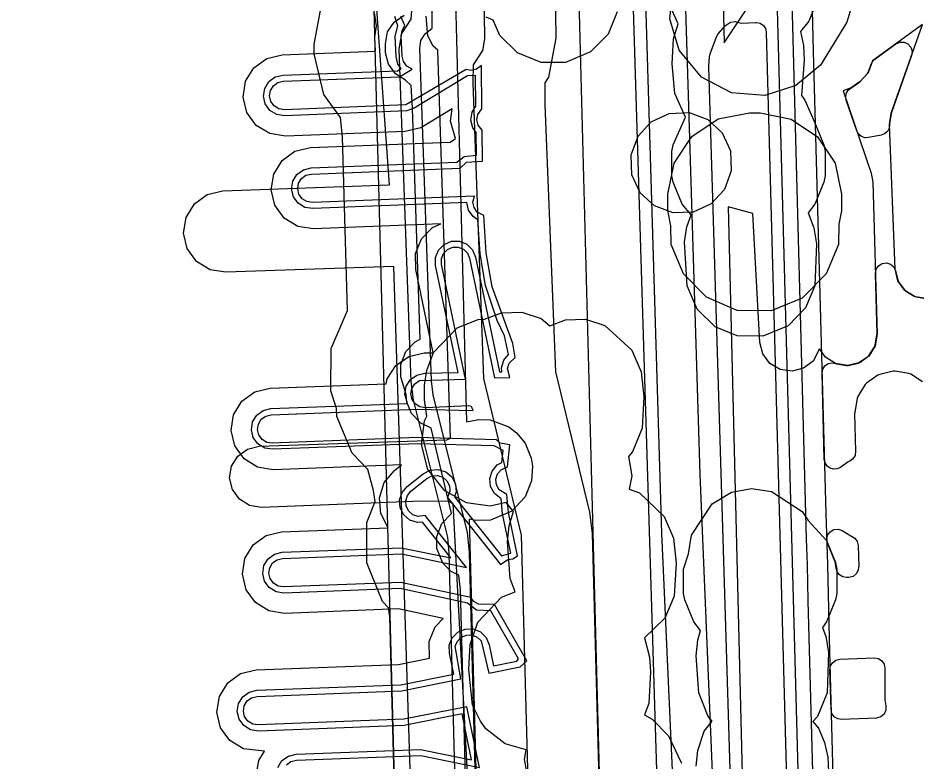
# Model space of a CAD drawing. Header units: metres. Extents: x 17722 to 17999, y 13535 to 15917.
# Drawn here: x 17753.23 to 17797.37, y 15705.06 to 15741.59 of the extents above; entities that cross this region are included whole.
import ezdxf

# ---------------------------------------------------------------- set-up
doc = ezdxf.new("R2010")
doc.units = ezdxf.units.M
for name, color, linetype in [('AI_GREENING_ALLOWED_ZONE', 4, 'Continuous'), ('AI_GREENING_EXCLUSIONS', 1, 'Continuous'), ('AI_GREENING_LAWN', 82, 'Continuous')]:
    doc.layers.add(name, color=color, linetype=linetype)

msp = doc.modelspace()

# ---------------------------------------------------------------- linework, layer by layer
at = {"layer": 'AI_GREENING_ALLOWED_ZONE'}
for points in [[(17793.9, 15737.561), (17793.873, 15737.736), (17793.909, 15737.909), (17794.003, 15738.06), (17794.144, 15738.167), (17794.17, 15738.181), (17794.561, 15738.448), (17794.603, 15738.485), (17794.945, 15738.857), (17794.997, 15738.944), (17795.129, 15739.33), (17795.199, 15739.465), (17795.307, 15739.572), (17796.336, 15740.323), (17796.528, 15740.409), (17796.738, 15740.408), (17796.929, 15740.321), (17797.068, 15740.163), (17797.129, 15739.962), (17797.103, 15739.754), (17796.114, 15736.945), (17796.102, 15736.899), (17796.025, 15736.389), (17796.022, 15736.318), (17796.018, 15736.318), (17795.998, 15736.177), (17795.916, 15736.022), (17795.784, 15735.905), (17795.62, 15735.841), (17794.991, 15735.716), (17794.812, 15735.713), (17794.644, 15735.773), (17794.507, 15735.888), (17794.42, 15736.044), (17793.9, 15737.561)], [(17792.94, 15715.979), (17792.979, 15716.189), (17793.102, 15716.364), (17793.286, 15716.472), (17793.499, 15716.492), (17793.701, 15716.422), (17794.128, 15716.159), (17794.156, 15716.149), (17794.324, 15716.046), (17794.438, 15715.885), (17794.482, 15715.693), (17794.51, 15714.643), (17794.505, 15714.643), (17794.491, 15714.477), (17794.393, 15714.297), (17794.23, 15714.17), (17794.031, 15714.12), (17793.916, 15714.116), (17793.729, 15714.145), (17793.566, 15714.241), (17793.451, 15714.391), (17793.399, 15714.573), (17793.378, 15714.81), (17793.36, 15714.884), (17792.978, 15715.796), (17792.94, 15715.973), (17792.94, 15715.979)], [(17793.673, 15707.145), (17793.479, 15707.176), (17793.312, 15707.28), (17793.197, 15707.44), (17793.153, 15707.631), (17793.1, 15709.587), (17793.133, 15709.778), (17793.235, 15709.943), (17793.393, 15710.056), (17793.581, 15710.1), (17795.281, 15710.165), (17795.479, 15710.133), (17795.647, 15710.026), (17795.761, 15709.862), (17795.801, 15709.666), (17795.801, 15708.07), (17795.806, 15708.016), (17795.849, 15707.822), (17795.849, 15707.605), (17795.757, 15707.409), (17795.591, 15707.27), (17795.381, 15707.214), (17793.673, 15707.145)]]:
    msp.add_lwpolyline(points, close=True, dxfattribs=at)
msp.add_lwpolyline([(17797.643, 15723.732), (17797.066, 15724.095), (17796.976, 15724.13), (17796.304, 15724.245), (17796.207, 15724.243), (17795.542, 15724.092), (17795.454, 15724.053), (17794.898, 15723.659), (17794.831, 15723.589), (17794.467, 15723.012), (17794.433, 15722.922), (17794.313, 15722.225), (17794.31, 15722.177), (17794.36, 15720.302), (17794.328, 15720.111), (17794.226, 15719.947), (17794.069, 15719.834), (17793.989, 15719.797), (17793.615, 15719.526), (17793.615, 15719.526), (17793.453, 15719.449), (17793.274, 15719.433), (17793.101, 15719.483), (17792.956, 15719.59), (17792.859, 15719.741), (17792.822, 15719.918), (17792.708, 15724.148), (17792.741, 15724.341), (17792.845, 15724.506), (17793.004, 15724.618), (17793.194, 15724.662), (17793.386, 15724.629), (17793.425, 15724.614), (17793.905, 15724.532), (17794.001, 15724.535), (17794.476, 15724.643), (17794.564, 15724.682), (17794.962, 15724.963), (17795.028, 15725.033), (17795.287, 15725.445), (17795.322, 15725.535), (17795.408, 15726.04), (17795.412, 15726.088), (17795.331, 15729.051), (17795.369, 15729.255), (17795.487, 15729.427), (17795.664, 15729.536), (17795.87, 15729.563), (17796.069, 15729.504), (17796.228, 15729.369), (17796.317, 15729.181), (17796.426, 15728.728), (17796.466, 15728.64), (17796.753, 15728.246), (17796.823, 15728.181), (17797.238, 15727.926), (17797.329, 15727.893), (17797.81, 15727.817)], dxfattribs=at)
at = {"layer": 'AI_GREENING_EXCLUSIONS'}
for points in [[(17772.666, 15668.328), (17770.117, 15764.941), (17770.117, 15764.941), (17757.68, 15764.598), (17756.953, 15764.713), (17756.283, 15765.114), (17755.799, 15765.781), (17755.627, 15766.497), (17754.717, 15784.733), (17753.228, 15819.642)], [(17787.051, 15774.643), (17787.899, 15740.366), (17789.539, 15742.837)], [(17776.807, 15661.62), (17775.4, 15715.34), (17775.304, 15716.331), (17775.304, 15716.331), (17773.615, 15723.084), (17773.539, 15723.779), (17772.952, 15740.094), (17773.014, 15740.48), (17773.219, 15740.812), (17773.567, 15741.087), (17773.502, 15764.707)], [(17774.218, 15761.193), (17775.258, 15721.753), (17775.857, 15721.881), (17776.406, 15721.853), (17777.323, 15721.512), (17777.712, 15721.215), (17778.129, 15720.706), (17778.431, 15719.983), (17778.495, 15719.592), (17778.445, 15718.859), (17778.129, 15718.08), (17777.482, 15717.381), (17776.438, 15716.937), (17775.703, 15716.919), (17775.384, 15716.987), (17776.44, 15676.951)], [(17792.031, 15750.004), (17792.281, 15739.965), (17792.893, 15717.265), (17792.983, 15714.757), (17793.059, 15711.127), (17793.689, 15687.75)], [(17776.054, 15746.772), (17776.142, 15740.574), (17776.032, 15739.999), (17775.583, 15739.288), (17775.565, 15738.412), (17776.087, 15723.89), (17777.928, 15716.191), (17779.436, 15660.539)], [(17779.554, 15746.773), (17779.642, 15740.599), (17779.275, 15738.683), (17779.094, 15738.402), (17779.106, 15737.328), (17779.617, 15724.215), (17781.287, 15717.329), (17781.427, 15716.286), (17782.935, 15660.634)], [(17773.196, 15683.071), (17771.681, 15729.392), (17763.433, 15729.105), (17762.662, 15729.227), (17761.998, 15729.636), (17761.539, 15730.268), (17761.358, 15731.027), (17761.481, 15731.797), (17761.889, 15732.462), (17762.521, 15732.92), (17763.28, 15733.102), (17771.473, 15733.399), (17770.694, 15744.083)], [(17794.364, 15742.879), (17793.919, 15741.383), (17792.638, 15739.269), (17791.429, 15738.274), (17789.902, 15737.786), (17788.266, 15737.918), (17786.79, 15738.679), (17785.696, 15740.005), (17785.237, 15741.542), (17785.399, 15743.177)], [(17772.706, 15667.07), (17771.483, 15712.196), (17771.422, 15712.623), (17771.131, 15712.939), (17770.356, 15714.842), (17770.356, 15716.821), (17770.767, 15717.854), (17770.69, 15718.383), (17770.408, 15719.428), (17769.641, 15720.221), (17768.886, 15722.027), (17768.866, 15722.409), (17768.593, 15723.281), (17768.613, 15725.358), (17769.412, 15727.229), (17769.156, 15735.747), (17769.071, 15736.711), (17768.245, 15737.838), (17767.778, 15739.833), (17767.767, 15740.303), (17768.134, 15742.219)], [(17775.781, 15662.588), (17774.4, 15715.313), (17774.332, 15716.096), (17772.643, 15722.848), (17772.54, 15723.743), (17771.953, 15740.058), (17772.077, 15740.829), (17772.535, 15741.527), (17772.58, 15742.174)], [(17792.511, 15742.512), (17792.058, 15741.428), (17791.649, 15740.934), (17791.8, 15740.232), (17791.839, 15739.515), (17791.703, 15737.787), (17791.871, 15737.563), (17792.349, 15736.44), (17792.802, 15735.357), (17792.867, 15735.034), (17792.867, 15733.847), (17792.802, 15733.524), (17792.349, 15732.441), (17792.024, 15732.03), (17792.31, 15731.279), (17792.431, 15730.509), (17792.349, 15728.436), (17791.896, 15727.352), (17791.041, 15726.475), (17789.809, 15725.96), (17788.54, 15725.977), (17787.456, 15726.43), (17786.579, 15727.285), (17786.081, 15728.436), (17785.949, 15730.607), (17786.066, 15731.334), (17786.279, 15731.924), (17785.847, 15732.441), (17785.394, 15733.524), (17785.329, 15733.847), (17785.329, 15735.034), (17785.394, 15735.357), (17785.997, 15736.716), (17785.477, 15737.889), (17785.344, 15739.342), (17785.412, 15740.564), (17785.645, 15741.296), (17785.103, 15742.512)], [(17791.22, 15742.396), (17791.937, 15716.02), (17791.984, 15714.733), (17792.02, 15712.967), (17792.834, 15683.028)], [(17764.927, 15704.368), (17765.05, 15705.139), (17765.327, 15705.591), (17764.301, 15705.704), (17763.636, 15706.112), (17763.177, 15706.744), (17762.996, 15707.503), (17763.119, 15708.274), (17763.527, 15708.939), (17764.159, 15709.397), (17764.918, 15709.578), (17771.916, 15709.846), (17773.439, 15710.156), (17773.423, 15710.979), (17773.715, 15711.703), (17774.104, 15712.1), (17771.914, 15712.571), (17766.323, 15712.357), (17765.552, 15712.479), (17764.887, 15712.888), (17764.429, 15713.52), (17764.247, 15714.279), (17764.37, 15715.049), (17764.779, 15715.714), (17765.41, 15716.172), (17766.169, 15716.354), (17771.408, 15716.554), (17771.039, 15717.258), (17770.975, 15718.036), (17771.213, 15718.779), (17771.717, 15719.375), (17772.068, 15719.653), (17765.765, 15719.412), (17764.995, 15719.534), (17764.33, 15719.943), (17763.872, 15720.575), (17763.69, 15721.334), (17763.813, 15722.104), (17764.221, 15722.769), (17764.853, 15723.227), (17765.612, 15723.409), (17771.314, 15723.627), (17771.357, 15723.87), (17771.777, 15724.528), (17772.416, 15724.975), (17773.178, 15725.143), (17773.611, 15725.153), (17772.758, 15729.24), (17772.75, 15730.02), (17773.042, 15730.744), (17773.589, 15731.301), (17773.998, 15731.475), (17767.739, 15731.231), (17766.968, 15731.354), (17766.303, 15731.762), (17765.845, 15732.394), (17765.664, 15733.153), (17765.786, 15733.923), (17766.195, 15734.588), (17766.827, 15735.046), (17767.586, 15735.228), (17774.447, 15735.497), (17774.719, 15735.678), (17774.464, 15736.527), (17774.555, 15737.125), (17773.002, 15736.195), (17772.243, 15736.014), (17766.357, 15735.788), (17765.587, 15735.911), (17764.922, 15736.319), (17764.464, 15736.951), (17764.282, 15737.71), (17764.405, 15738.481), (17764.813, 15739.146), (17765.445, 15739.604), (17766.204, 15739.785), (17770.781, 15739.961), (17770.749, 15740.652), (17770.832, 15741.206), (17770.728, 15741.845)], [(17776.304, 15663.506), (17774.949, 15713.51), (17774.88, 15714.229), (17774.492, 15714.411), (17774.087, 15714.816), (17773.787, 15715.535), (17773.787, 15716.129), (17774.033, 15716.768), (17774.511, 15717.265), (17773.521, 15721.455), (17773.002, 15721.693), (17772.543, 15722.178), (17772.316, 15722.719), (17772.297, 15723.101), (17772.024, 15723.974), (17772.024, 15724.568), (17772.27, 15725.207), (17772.729, 15725.691), (17772.97, 15725.812), (17772.607, 15737.159), (17772.533, 15738.271), (17772.262, 15738.541), (17771.764, 15738.844), (17771.418, 15739.316), (17771.279, 15739.885), (17771.267, 15740.328), (17771.377, 15740.903), (17771.699, 15741.392), (17772.183, 15741.721)], [(17782.654, 15741.885), (17782.201, 15740.801), (17781.346, 15739.924), (17780.114, 15739.409), (17778.926, 15739.409), (17777.761, 15739.879), (17776.884, 15740.734), (17776.556, 15741.477), (17776.215, 15741.637)], [(17775.604, 15698.624), (17774.595, 15717.752), (17774.327, 15717.87), (17772.624, 15717.848), (17765.178, 15717.562), (17764.6, 15717.655), (17764.101, 15717.961), (17763.758, 15718.435), (17763.622, 15719.004), (17763.714, 15719.582), (17764.02, 15720.081), (17764.494, 15720.424), (17765.063, 15720.56), (17774.287, 15720.87), (17774.458, 15720.964), (17773.839, 15740.013), (17773.62, 15740.201), (17773.354, 15740.722), (17773.278, 15741.681)], [(17765.987, 15704.792), (17766.192, 15705.124), (17766.507, 15705.353), (17766.887, 15705.444), (17772.998, 15705.678), (17775.501, 15705.173), (17775.032, 15707.419), (17772.193, 15706.854), (17765.033, 15706.58), (17764.648, 15706.642), (17764.315, 15706.846), (17764.086, 15707.162), (17763.995, 15707.541), (17764.057, 15707.927), (17764.261, 15708.259), (17764.577, 15708.488), (17764.956, 15708.579), (17772.035, 15708.85), (17774.623, 15709.377), (17774.409, 15710.403), (17774.405, 15710.793), (17774.551, 15711.155), (17774.825, 15711.434), (17775.184, 15711.587), (17775.574, 15711.59), (17775.936, 15711.444), (17776.214, 15711.171), (17776.367, 15710.812), (17776.583, 15709.777), (17777.723, 15710.009), (17777.809, 15710.119), (17776.451, 15712.485), (17775.75, 15712.52), (17775.302, 15712.865), (17772.002, 15713.575), (17766.284, 15713.356), (17765.899, 15713.417), (17765.566, 15713.621), (17765.337, 15713.937), (17765.247, 15714.317), (17765.308, 15714.702), (17765.512, 15715.035), (17765.828, 15715.264), (17766.208, 15715.354), (17772.051, 15715.578), (17774.488, 15715.086), (17773.097, 15716.836), (17772.848, 15716.815), (17772.477, 15716.935), (17772.179, 15717.187), (17772.001, 15717.534), (17771.968, 15717.923), (17772.087, 15718.294), (17772.34, 15718.592), (17773.122, 15719.214), (17773.469, 15719.393), (17773.858, 15719.425), (17774.23, 15719.306), (17774.527, 15719.054), (17774.706, 15718.707), (17774.738, 15718.318), (17774.662, 15718.081), (17776.969, 15715.179), (17777.421, 15715.313), (17777.018, 15717.241), (17776.954, 15717.979), (17776.619, 15718.239), (17776.437, 15718.584), (17776.401, 15718.972), (17776.516, 15719.345), (17776.765, 15719.645), (17776.986, 15719.761), (17777.047, 15720.351), (17776.617, 15720.581), (17772.855, 15720.684), (17765.727, 15720.411), (17765.342, 15720.472), (17765.009, 15720.677), (17764.78, 15720.992), (17764.689, 15721.372), (17764.751, 15721.757), (17764.955, 15722.09), (17765.271, 15722.319), (17765.65, 15722.409), (17772.358, 15722.666), (17772.221, 15723.122), (17772.289, 15723.507), (17772.499, 15723.836), (17772.818, 15724.059), (17773.199, 15724.144), (17774.836, 15724.179), (17773.737, 15729.444), (17773.733, 15729.835), (17773.879, 15730.196), (17774.152, 15730.475), (17774.511, 15730.628), (17774.901, 15730.631), (17775.263, 15730.485), (17775.542, 15730.212), (17775.695, 15729.853), (17776.87, 15724.222), (17776.985, 15724.224), (17776.967, 15724.416), (17777.082, 15724.789), (17777.317, 15725.071), (17777.117, 15725.982), (17776.764, 15726.733), (17776.185, 15728.454), (17775.922, 15730.016), (17775.815, 15731.68), (17775.571, 15731.838), (17775.35, 15732.16), (17775.272, 15732.528), (17767.7, 15732.23), (17767.315, 15732.291), (17766.983, 15732.496), (17766.754, 15732.811), (17766.663, 15733.191), (17766.724, 15733.576), (17766.928, 15733.909), (17767.244, 15734.138), (17767.624, 15734.228), (17774.78, 15734.51), (17775.141, 15734.781), (17775.739, 15734.857), (17775.724, 15735.967), (17775.557, 15736.194), (17775.463, 15736.573), (17775.522, 15736.958), (17775.707, 15737.265), (17775.687, 15738.766), (17775.301, 15738.749), (17772.686, 15737.158), (17772.319, 15737.024), (17766.319, 15736.788), (17765.934, 15736.849), (17765.601, 15737.053), (17765.372, 15737.369), (17765.281, 15737.749), (17765.343, 15738.134), (17765.547, 15738.466), (17765.863, 15738.695), (17766.242, 15738.786), (17771.868, 15739.001), (17772.044, 15739.109), (17771.888, 15739.321), (17771.794, 15739.699), (17771.747, 15740.698), (17771.877, 15741.202), (17771.734, 15741.659)], [(17766.412, 15704.92), (17766.633, 15705.081), (17766.898, 15705.144), (17773.01, 15705.378), (17775.889, 15704.783), (17775.265, 15707.773), (17772.182, 15707.154), (17765.021, 15706.88), (17764.752, 15706.923), (17764.519, 15707.066), (17764.359, 15707.287), (17764.295, 15707.553), (17764.338, 15707.822), (17764.481, 15708.055), (17764.702, 15708.216), (17764.968, 15708.279), (17772.071, 15708.551), (17774.979, 15709.143), (17774.7, 15710.738), (17774.802, 15710.991), (17774.994, 15711.186), (17775.245, 15711.293), (17775.518, 15711.295), (17775.771, 15711.193), (17775.966, 15711.002), (17776.35, 15709.423), (17777.883, 15709.735), (17778.207, 15710.028), (17776.619, 15712.796), (17775.848, 15712.804), (17775.613, 15712.942), (17775.465, 15713.136), (17772.028, 15713.876), (17766.273, 15713.656), (17766.003, 15713.699), (17765.77, 15713.842), (17765.61, 15714.063), (17765.547, 15714.328), (17765.59, 15714.598), (17765.732, 15714.831), (17765.954, 15714.991), (17766.219, 15715.055), (17772.062, 15715.278), (17775.245, 15714.616), (17773.216, 15717.168), (17772.882, 15717.114), (17772.622, 15717.197), (17772.414, 15717.373), (17772.289, 15717.616), (17772.266, 15717.888), (17772.35, 15718.149), (17772.526, 15718.357), (17773.309, 15718.979), (17773.552, 15719.104), (17773.824, 15719.127), (17774.084, 15719.043), (17774.293, 15718.867), (17774.418, 15718.624), (17774.44, 15718.352), (17774.312, 15718.039), (17776.925, 15714.752), (17777.282, 15715.008), (17777.532, 15715.026), (17777.754, 15715.184), (17777.312, 15717.302), (17777.238, 15718.199), (17776.852, 15718.428), (17776.725, 15718.669), (17776.699, 15718.941), (17776.78, 15719.202), (17776.955, 15719.412), (17777.265, 15719.546), (17777.378, 15720.631), (17776.909, 15720.714), (17776.728, 15720.878), (17772.853, 15720.984), (17765.716, 15720.711), (17765.446, 15720.754), (17765.213, 15720.897), (17765.053, 15721.118), (17764.989, 15721.383), (17765.032, 15721.653), (17765.175, 15721.886), (17765.396, 15722.046), (17765.662, 15722.11), (17772.822, 15722.384), (17775.572, 15722.31), (17775.489, 15722.517), (17775.365, 15722.539), (17773.236, 15722.444), (17772.967, 15722.492), (17772.736, 15722.638), (17772.58, 15722.862), (17772.521, 15723.129), (17772.568, 15723.398), (17772.715, 15723.628), (17772.939, 15723.785), (17775.209, 15723.862), (17774.03, 15729.506), (17774.028, 15729.779), (17774.13, 15730.032), (17774.321, 15730.227), (17774.573, 15730.334), (17774.846, 15730.337), (17775.099, 15730.234), (17775.294, 15730.043), (17775.401, 15729.792), (17776.627, 15723.917), (17777.386, 15723.933), (17777.265, 15724.385), (17777.346, 15724.646), (17777.644, 15724.922), (17777.534, 15725.611), (17776.509, 15728.392), (17776.218, 15730.066), (17776.104, 15731.887), (17775.781, 15732.053), (17775.626, 15732.278), (17775.569, 15732.545), (17775.638, 15732.844), (17767.689, 15732.53), (17767.419, 15732.573), (17767.186, 15732.716), (17767.026, 15732.937), (17766.963, 15733.202), (17767.006, 15733.472), (17767.149, 15733.705), (17767.37, 15733.865), (17767.635, 15733.929), (17774.938, 15734.216), (17775.256, 15734.504), (17776.043, 15734.557), (17776.022, 15736.082), (17775.828, 15736.321), (17775.763, 15736.586), (17775.804, 15736.856), (17776.009, 15737.137), (17775.981, 15739.26), (17775.74, 15739.081), (17775.474, 15739.019), (17775.233, 15739.059), (17772.273, 15737.32), (17766.307, 15737.087), (17766.038, 15737.13), (17765.805, 15737.273), (17765.645, 15737.494), (17765.581, 15737.76), (17765.624, 15738.03), (17765.767, 15738.262), (17765.988, 15738.423), (17766.254, 15738.486), (17771.958, 15738.705), (17772.58, 15739.084), (17772.321, 15739.228), (17772.159, 15739.448), (17772.094, 15739.713), (17772.047, 15740.712), (17772.088, 15740.982), (17772.229, 15741.216), (17772.034, 15741.668)], [(17797.859, 15727.809), (17797.28, 15727.9), (17796.781, 15728.206), (17796.437, 15728.68), (17796.301, 15729.249), (17796.022, 15736.365), (17796.106, 15736.922), (17797.638, 15741.274), (17795.18, 15739.479), (17794.98, 15738.895), (17794.584, 15738.464), (17794.144, 15738.163), (17793.744, 15738.016), (17795.129, 15733.977), (17795.21, 15733.531), (17795.412, 15726.064), (17795.314, 15725.487), (17795.002, 15724.992), (17794.524, 15724.653), (17793.953, 15724.524), (17793.376, 15724.622), (17792.881, 15724.934), (17792.586, 15725.351), (17792.272, 15724.741), (17791.804, 15724.39), (17791.237, 15724.245), (17790.657, 15724.328), (17790.154, 15724.626), (17789.803, 15725.095), (17789.658, 15725.662), (17789.316, 15731.996), (17788.098, 15732.319), (17789.305, 15683.234)], [(17778.333, 15703.998), (17778.094, 15705.178), (17778.18, 15705.658), (17777.146, 15705.956), (17776.209, 15706.686), (17775.945, 15707.067), (17775.553, 15707.849), (17775.359, 15709.604), (17775.359, 15709.604), (17775.427, 15710.826), (17775.816, 15711.924), (17776.976, 15713.146), (17777.643, 15713.417), (17777.39, 15714.062), (17777.262, 15715.881), (17777.342, 15716.656), (17777.567, 15717.365), (17777.195, 15717.799), (17776.419, 15717.627), (17775.255, 15717.777), (17774.182, 15718.369), (17773.359, 15719.42), (17773.039, 15720.649), (17773.189, 15721.813), (17773.298, 15722.037), (17773.182, 15722.841), (17773.183, 15723.559), (17773.3, 15724.286), (17773.639, 15725.161), (17774.799, 15726.383), (17775.829, 15726.79), (17776.14, 15726.798), (17776.974, 15727.112), (17777.968, 15727.139), (17778.917, 15726.839), (17779.342, 15726.48), (17780.105, 15726.767), (17781.099, 15726.794), (17782.048, 15726.494), (17783.373, 15725.283), (17783.82, 15724.208), (17783.953, 15722.991), (17783.876, 15721.446), (17783.406, 15720.281), (17783.208, 15720.062), (17783.374, 15719.104), (17783.246, 15718.453), (17783.74, 15718.277), (17784.964, 15717.118), (17785.411, 15716.043), (17785.544, 15714.826), (17785.45, 15713.2), (17784.997, 15712.116), (17783.987, 15711.158), (17784.243, 15710.201), (17784.282, 15709.484), (17784.205, 15707.939), (17783.989, 15707.381), (17784.365, 15707.156), (17785.176, 15706.345), (17785.806, 15704.999)], [(17786.523, 15704.846), (17786.603, 15705.621), (17786.914, 15706.568), (17787.322, 15707.067), (17787.123, 15707.287), (17786.653, 15708.452), (17786.525, 15710.271), (17786.605, 15711.046), (17786.746, 15711.521), (17786.42, 15711.933), (17785.967, 15713.016), (17785.902, 15713.338), (17785.902, 15714.526), (17786.15, 15715.285), (17786.304, 15716.193), (17787.313, 15717.742), (17788.266, 15718.306), (17789.244, 15718.488), (17790.228, 15718.339), (17791.726, 15717.351), (17792.022, 15716.918), (17792.922, 15715.932), (17793.375, 15714.848), (17793.44, 15714.526), (17793.44, 15713.338), (17793.375, 15713.016), (17792.922, 15711.933), (17792.74, 15711.665), (17792.899, 15711.214), (17793.02, 15710.444), (17792.955, 15708.452), (17792.485, 15707.287), (17792.262, 15707.043), (17792.536, 15706.718), (17792.836, 15706.008), (17792.991, 15705.289), (17793.03, 15704.572)]]:
    msp.add_lwpolyline(points, dxfattribs=at)
for points in [[(17787.806, 15735.954), (17788.215, 15735.072), (17788.254, 15734.086), (17787.913, 15733.169), (17787.266, 15732.47), (17786.384, 15732.061), (17785.398, 15732.022), (17784.481, 15732.363), (17783.782, 15733.01), (17783.373, 15733.892), (17783.334, 15734.878), (17783.675, 15735.795), (17784.322, 15736.494), (17785.204, 15736.903), (17786.19, 15736.942), (17787.107, 15736.601), (17787.806, 15735.954)], [(17787.613, 15736.633), (17789.144, 15736.937), (17789.666, 15736.932), (17791.197, 15736.628), (17792.494, 15735.76), (17793.362, 15734.463), (17793.666, 15732.932), (17793.666, 15732.126), (17793.535, 15731.467), (17793.519, 15730.465), (17792.915, 15729.02), (17791.728, 15727.833), (17790.206, 15727.213), (17788.545, 15727.229), (17787.036, 15727.876), (17785.913, 15729.02), (17785.309, 15730.465), (17785.293, 15731.385), (17785.144, 15732.135), (17785.144, 15732.937), (17785.448, 15734.468), (17786.316, 15735.765), (17787.613, 15736.633)]]:
    msp.add_lwpolyline(points, close=True, dxfattribs=at)
at = {"layer": 'AI_GREENING_LAWN'}
for points in [[(17782.23, 15781.594), (17786.008, 15658.157)], [(17785.508, 15701.365), (17784.841, 15716.293), (17784.84, 15716.3), (17783.114, 15773.952)], [(17782.929, 15660.997), (17780.156, 15766.12)], [(17792.768, 15659.453), (17789.908, 15764.922)], [(17785.99, 15742.583), (17786.709, 15719.197), (17786.709, 15719.194), (17787.476, 15700.593)], [(17789.588, 15658.872), (17787.146, 15739.19), (17787.147, 15739.24), (17787.177, 15739.688), (17787.209, 15739.831), (17787.524, 15740.66), (17787.614, 15740.811), (17787.968, 15741.217), (17788.168, 15741.356), (17788.238, 15741.383), (17788.449, 15741.414), (17788.552, 15741.384), (17788.553, 15741.389), (17788.747, 15741.344), (17789.439, 15741.374), (17789.439, 15741.369), (17789.497, 15741.376), (17789.676, 15741.332), (17789.827, 15741.225), (17789.929, 15741.071), (17789.968, 15740.891), (17789.968, 15740.891), (17792.145, 15660.863)]]:
    msp.add_lwpolyline(points, dxfattribs=at)

doc.saveas('drawing.dxf')
